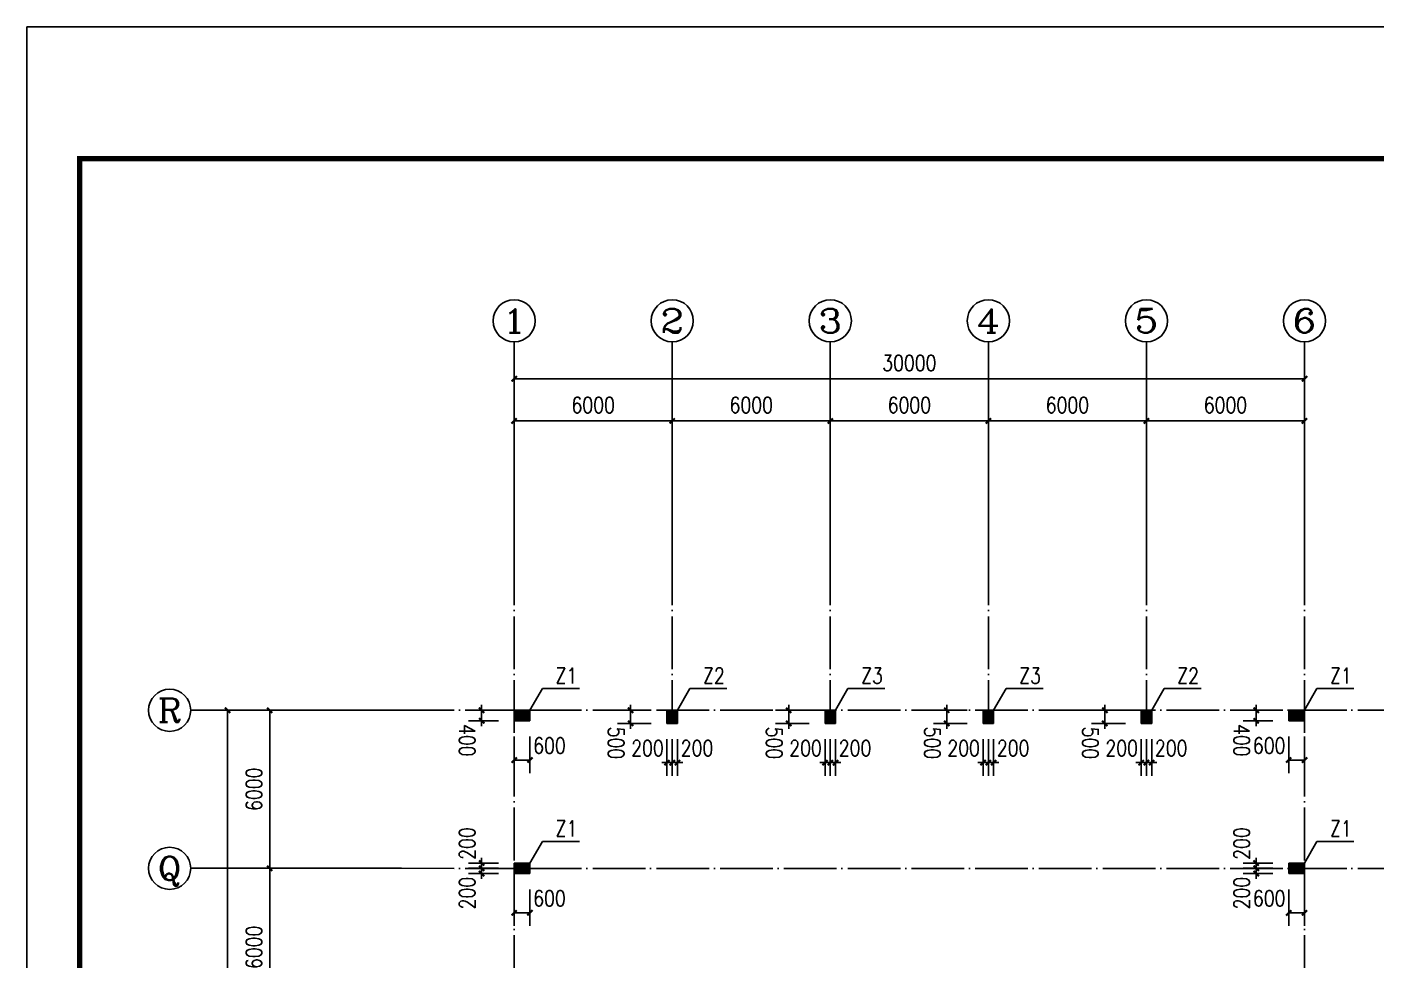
# Model space of a CAD drawing. Extents: x 31695611 to 39053694, y -59225 to 904195.
# Drawn here: x 38600416 to 38651623, y 868778 to 904195 of the extents above; entities that cross this region are included whole.
import ezdxf
from ezdxf.enums import TextEntityAlignment as Align

# ---------------------------------------------------------------- set-up
doc = ezdxf.new("R2010")
doc.units = 0
doc.header["$LTSCALE"] = 1000
doc.header["$MEASUREMENT"] = 0
doc.linetypes.add('ACAD_ISO04W100', pattern=[30.5, 24, -3, 0.5, -3])
doc.linetypes.add('DOTE', pattern=[2.42, 2, -0.2, 0.02, -0.2])
doc.layers.get('0').update_dxf_attribs({"linetype": 'CONTINUOUS'})
doc.layers.get('DEFPOINTS').update_dxf_attribs({"linetype": 'CONTINUOUS'})
for name, color, linetype in [('AXIS', 3, 'CONTINUOUS'), ('AXIS_TEXT', 7, 'CONTINUOUS'), ('COLUMN', 2, 'CONTINUOUS'), ('DOTE', 1, 'ACAD_ISO04W100'), ('PUB_DIM', 3, 'CONTINUOUS'), ('PUB_HATCH', 8, 'CONTINUOUS'), ('PUB_TITLE', 4, 'CONTINUOUS'), ('柱编号', 4, 'CONTINUOUS')]:
    doc.layers.add(name, color=color, linetype=linetype)
doc.styles.add('_TCH_AXIS', font='COMPLEX', dxfattribs={"bigfont": 'GBCBIG'})
doc.styles.add('COMPLEX', font='COMPLEX')
doc.styles.add('DIM_FONT', font='SIMPLEX.shx', dxfattribs={"width": 0.8})
doc.dimstyles.new('DIMN200', dxfattribs={"dimscale": 2, "dimtxt": 300, "dimasz": 100, "dimexe": 250, "dimexo": 300, "dimgap": 150, "dimtad": 1, "dimdec": 0, "dimzin": 0, "dimtxsty": 'DIM_FONT', "dimblk": 'ARCHTICK', "dimcen": 0.09, "dimclrt": 7, "dimazin": 3, "dimtfac": 1, "dimtdec": 0, "dimtix": 1, "dimtmove": 0, "dimatfit": 3, "dimtolj": 1, "dimtzin": 0})

# ---------------------------------------------------------------- blocks, each defined once
blk = doc.blocks.new('_ARCHTICK')
at = {"color": 0, "linetype": 'BYBLOCK', "const_width": 0.4}
blk.add_lwpolyline([(-0.5, -0.5), (0.5, 0.5)], dxfattribs=at)
blk = doc.blocks.new('*D673')
at = {"layer": 'DEFPOINTS', "color": 0}
for p in [(38617675, 872259), (38618909, 872259), (38618909, 872059)]:
    blk.add_point(p, dxfattribs=at)
at = {"layer": 'PUB_DIM', "color": 0}
for p, q in [((38618309, 872259), (38617175, 872259)), ((38618309, 872059), (38617175, 872059)), ((38617675, 872259), (38617675, 872459)), ((38617675, 872059), (38617675, 872259)), ((38617675, 872059), (38617675, 871859))]:
    blk.add_line(p, q, dxfattribs=at)
at = {"layer": 'PUB_DIM', "color": 0, "xscale": 200, "yscale": 200, "zscale": 200}
for p, rotation in [((38617675, 872259), 270), ((38617675, 872059), 90)]:
    blk.add_blockref('_ARCHTICK', p, dxfattribs=dict(at, rotation=rotation))
at = {"layer": 'PUB_DIM', "color": 7, "insert": (38617125, 871319), "char_height": 600, "attachment_point": 5, "rotation": 90, "style": 'DIM_FONT'}
blk.add_mtext('\\A1;200', dxfattribs=at)
blk = doc.blocks.new('*D674')
at = {"layer": 'DEFPOINTS', "color": 0}
for p in [(38617675, 872459), (38618909, 872459), (38618909, 872259)]:
    blk.add_point(p, dxfattribs=at)
at = {"layer": 'PUB_DIM', "color": 0}
for p, q in [((38617675, 872459), (38617675, 872659)), ((38618309, 872459), (38617175, 872459)), ((38618309, 872259), (38617175, 872259)), ((38617675, 872259), (38617675, 872459)), ((38617675, 872259), (38617675, 872059))]:
    blk.add_line(p, q, dxfattribs=at)
at = {"layer": 'PUB_DIM', "color": 0, "xscale": 200, "yscale": 200, "zscale": 200}
for p, rotation in [((38617675, 872459), 270), ((38617675, 872259), 90)]:
    blk.add_blockref('_ARCHTICK', p, dxfattribs=dict(at, rotation=rotation))
at = {"layer": 'PUB_DIM', "color": 7, "insert": (38617125, 873199), "char_height": 600, "attachment_point": 5, "rotation": 90, "style": 'DIM_FONT'}
blk.add_mtext('\\A1;200', dxfattribs=at)
blk = doc.blocks.new('*D675')
at = {"layer": 'DEFPOINTS', "color": 0}
for p in [(38618909, 872059), (38619509, 872059), (38619509, 870570)]:
    blk.add_point(p, dxfattribs=at)
at = {"layer": 'PUB_DIM', "color": 0}
for p, q in [((38618909, 871459), (38618909, 870070)), ((38619509, 871459), (38619509, 870070)), ((38618909, 870570), (38619509, 870570))]:
    blk.add_line(p, q, dxfattribs=at)
at = {"layer": 'PUB_DIM', "color": 0, "xscale": 200, "yscale": 200, "zscale": 200, "rotation": 180}
blk.add_blockref('_ARCHTICK', (38618909, 870570), dxfattribs=at)
at = {"layer": 'PUB_DIM', "color": 0, "xscale": 200, "yscale": 200, "zscale": 200}
blk.add_blockref('_ARCHTICK', (38619509, 870570), dxfattribs=at)
at = {"layer": 'PUB_DIM', "color": 7, "insert": (38620249, 871120), "char_height": 600, "attachment_point": 5, "style": 'DIM_FONT'}
blk.add_mtext('\\A1;600', dxfattribs=at)
blk = doc.blocks.new('*D676')
at = {"layer": 'DEFPOINTS', "color": 0}
for p in [(38648309, 872059), (38648909, 872059), (38648909, 870570)]:
    blk.add_point(p, dxfattribs=at)
at = {"layer": 'PUB_DIM', "color": 0}
for p, q in [((38648309, 871459), (38648309, 870070)), ((38648909, 871459), (38648909, 870070)), ((38648309, 870570), (38648909, 870570))]:
    blk.add_line(p, q, dxfattribs=at)
at = {"layer": 'PUB_DIM', "color": 0, "xscale": 200, "yscale": 200, "zscale": 200, "rotation": 180}
blk.add_blockref('_ARCHTICK', (38648309, 870570), dxfattribs=at)
at = {"layer": 'PUB_DIM', "color": 0, "xscale": 200, "yscale": 200, "zscale": 200}
blk.add_blockref('_ARCHTICK', (38648909, 870570), dxfattribs=at)
at = {"layer": 'PUB_DIM', "color": 7, "insert": (38647569, 871120), "char_height": 600, "attachment_point": 5, "style": 'DIM_FONT'}
blk.add_mtext('\\A1;600', dxfattribs=at)
blk = doc.blocks.new('*D677')
at = {"layer": 'DEFPOINTS', "color": 0}
for p in [(38647075, 872259), (38648309, 872259), (38648309, 872059)]:
    blk.add_point(p, dxfattribs=at)
at = {"layer": 'PUB_DIM', "color": 0}
for p, q in [((38647709, 872259), (38646575, 872259)), ((38647709, 872059), (38646575, 872059)), ((38647075, 872259), (38647075, 872459)), ((38647075, 872059), (38647075, 872259)), ((38647075, 872059), (38647075, 871859))]:
    blk.add_line(p, q, dxfattribs=at)
at = {"layer": 'PUB_DIM', "color": 0, "xscale": 200, "yscale": 200, "zscale": 200}
for p, rotation in [((38647075, 872259), 270), ((38647075, 872059), 90)]:
    blk.add_blockref('_ARCHTICK', p, dxfattribs=dict(at, rotation=rotation))
at = {"layer": 'PUB_DIM', "color": 7, "insert": (38646525, 871319), "char_height": 600, "attachment_point": 5, "rotation": 90, "style": 'DIM_FONT'}
blk.add_mtext('\\A1;200', dxfattribs=at)
blk = doc.blocks.new('*D678')
at = {"layer": 'DEFPOINTS', "color": 0}
for p in [(38647075, 872459), (38648309, 872459), (38648309, 872259)]:
    blk.add_point(p, dxfattribs=at)
at = {"layer": 'PUB_DIM', "color": 0}
for p, q in [((38647075, 872459), (38647075, 872659)), ((38647709, 872459), (38646575, 872459)), ((38647709, 872259), (38646575, 872259)), ((38647075, 872259), (38647075, 872459)), ((38647075, 872259), (38647075, 872059))]:
    blk.add_line(p, q, dxfattribs=at)
at = {"layer": 'PUB_DIM', "color": 0, "xscale": 200, "yscale": 200, "zscale": 200}
for p, rotation in [((38647075, 872459), 270), ((38647075, 872259), 90)]:
    blk.add_blockref('_ARCHTICK', p, dxfattribs=dict(at, rotation=rotation))
at = {"layer": 'PUB_DIM', "color": 7, "insert": (38646525, 873199), "char_height": 600, "attachment_point": 5, "rotation": 90, "style": 'DIM_FONT'}
blk.add_mtext('\\A1;200', dxfattribs=at)
blk = doc.blocks.new('*D757')
at = {"layer": 'DEFPOINTS', "color": 0}
for p in [(38624709, 877759), (38624909, 877759), (38624909, 876270)]:
    blk.add_point(p, dxfattribs=at)
at = {"layer": 'PUB_DIM', "color": 0}
for p, q in [((38624709, 877159), (38624709, 875770)), ((38624909, 877159), (38624909, 875770)), ((38624709, 876270), (38624509, 876270)), ((38624709, 876270), (38624909, 876270)), ((38624909, 876270), (38625109, 876270))]:
    blk.add_line(p, q, dxfattribs=at)
at = {"layer": 'PUB_DIM', "color": 0, "xscale": 200, "yscale": 200, "zscale": 200}
blk.add_blockref('_ARCHTICK', (38624709, 876270), dxfattribs=at)
at = {"layer": 'PUB_DIM', "color": 0, "xscale": 200, "yscale": 200, "zscale": 200, "rotation": 180}
blk.add_blockref('_ARCHTICK', (38624909, 876270), dxfattribs=at)
at = {"layer": 'PUB_DIM', "color": 7, "insert": (38623969, 876820), "char_height": 600, "attachment_point": 5, "style": 'DIM_FONT'}
blk.add_mtext('\\A1;200', dxfattribs=at)
blk = doc.blocks.new('*D758')
at = {"layer": 'DEFPOINTS', "color": 0}
for p in [(38624909, 877759), (38625109, 877759), (38625109, 876270)]:
    blk.add_point(p, dxfattribs=at)
at = {"layer": 'PUB_DIM', "color": 0}
for p, q in [((38624909, 877159), (38624909, 875770)), ((38625109, 877159), (38625109, 875770)), ((38624909, 876270), (38624709, 876270)), ((38624909, 876270), (38625109, 876270)), ((38625109, 876270), (38625309, 876270))]:
    blk.add_line(p, q, dxfattribs=at)
at = {"layer": 'PUB_DIM', "color": 0, "xscale": 200, "yscale": 200, "zscale": 200}
blk.add_blockref('_ARCHTICK', (38624909, 876270), dxfattribs=at)
at = {"layer": 'PUB_DIM', "color": 0, "xscale": 200, "yscale": 200, "zscale": 200, "rotation": 180}
blk.add_blockref('_ARCHTICK', (38625109, 876270), dxfattribs=at)
at = {"layer": 'PUB_DIM', "color": 7, "insert": (38625849, 876820), "char_height": 600, "attachment_point": 5, "style": 'DIM_FONT'}
blk.add_mtext('\\A1;200', dxfattribs=at)
blk = doc.blocks.new('*D759')
at = {"layer": 'DEFPOINTS', "color": 0}
for p in [(38630709, 877759), (38630909, 877759), (38630909, 876270)]:
    blk.add_point(p, dxfattribs=at)
at = {"layer": 'PUB_DIM', "color": 0}
for p, q in [((38630709, 877159), (38630709, 875770)), ((38630909, 877159), (38630909, 875770)), ((38630709, 876270), (38630509, 876270)), ((38630709, 876270), (38630909, 876270)), ((38630909, 876270), (38631109, 876270))]:
    blk.add_line(p, q, dxfattribs=at)
at = {"layer": 'PUB_DIM', "color": 0, "xscale": 200, "yscale": 200, "zscale": 200}
blk.add_blockref('_ARCHTICK', (38630709, 876270), dxfattribs=at)
at = {"layer": 'PUB_DIM', "color": 0, "xscale": 200, "yscale": 200, "zscale": 200, "rotation": 180}
blk.add_blockref('_ARCHTICK', (38630909, 876270), dxfattribs=at)
at = {"layer": 'PUB_DIM', "color": 7, "insert": (38629969, 876820), "char_height": 600, "attachment_point": 5, "style": 'DIM_FONT'}
blk.add_mtext('\\A1;200', dxfattribs=at)
blk = doc.blocks.new('*D760')
at = {"layer": 'DEFPOINTS', "color": 0}
for p in [(38630909, 877759), (38631109, 877759), (38631109, 876270)]:
    blk.add_point(p, dxfattribs=at)
at = {"layer": 'PUB_DIM', "color": 0}
for p, q in [((38630909, 877159), (38630909, 875770)), ((38631109, 877159), (38631109, 875770)), ((38630909, 876270), (38630709, 876270)), ((38630909, 876270), (38631109, 876270)), ((38631109, 876270), (38631309, 876270))]:
    blk.add_line(p, q, dxfattribs=at)
at = {"layer": 'PUB_DIM', "color": 0, "xscale": 200, "yscale": 200, "zscale": 200}
blk.add_blockref('_ARCHTICK', (38630909, 876270), dxfattribs=at)
at = {"layer": 'PUB_DIM', "color": 0, "xscale": 200, "yscale": 200, "zscale": 200, "rotation": 180}
blk.add_blockref('_ARCHTICK', (38631109, 876270), dxfattribs=at)
at = {"layer": 'PUB_DIM', "color": 7, "insert": (38631849, 876820), "char_height": 600, "attachment_point": 5, "style": 'DIM_FONT'}
blk.add_mtext('\\A1;200', dxfattribs=at)
blk = doc.blocks.new('*D761')
at = {"layer": 'DEFPOINTS', "color": 0}
for p in [(38636709, 877759), (38636909, 877759), (38636909, 876270)]:
    blk.add_point(p, dxfattribs=at)
at = {"layer": 'PUB_DIM', "color": 0}
for p, q in [((38636709, 877159), (38636709, 875770)), ((38636909, 877159), (38636909, 875770)), ((38636709, 876270), (38636509, 876270)), ((38636709, 876270), (38636909, 876270)), ((38636909, 876270), (38637109, 876270))]:
    blk.add_line(p, q, dxfattribs=at)
at = {"layer": 'PUB_DIM', "color": 0, "xscale": 200, "yscale": 200, "zscale": 200}
blk.add_blockref('_ARCHTICK', (38636709, 876270), dxfattribs=at)
at = {"layer": 'PUB_DIM', "color": 0, "xscale": 200, "yscale": 200, "zscale": 200, "rotation": 180}
blk.add_blockref('_ARCHTICK', (38636909, 876270), dxfattribs=at)
at = {"layer": 'PUB_DIM', "color": 7, "insert": (38635969, 876820), "char_height": 600, "attachment_point": 5, "style": 'DIM_FONT'}
blk.add_mtext('\\A1;200', dxfattribs=at)
blk = doc.blocks.new('*D762')
at = {"layer": 'DEFPOINTS', "color": 0}
for p in [(38636909, 877759), (38637109, 877759), (38637109, 876270)]:
    blk.add_point(p, dxfattribs=at)
at = {"layer": 'PUB_DIM', "color": 0}
for p, q in [((38636909, 877159), (38636909, 875770)), ((38637109, 877159), (38637109, 875770)), ((38636909, 876270), (38636709, 876270)), ((38636909, 876270), (38637109, 876270)), ((38637109, 876270), (38637309, 876270))]:
    blk.add_line(p, q, dxfattribs=at)
at = {"layer": 'PUB_DIM', "color": 0, "xscale": 200, "yscale": 200, "zscale": 200}
blk.add_blockref('_ARCHTICK', (38636909, 876270), dxfattribs=at)
at = {"layer": 'PUB_DIM', "color": 0, "xscale": 200, "yscale": 200, "zscale": 200, "rotation": 180}
blk.add_blockref('_ARCHTICK', (38637109, 876270), dxfattribs=at)
at = {"layer": 'PUB_DIM', "color": 7, "insert": (38637849, 876820), "char_height": 600, "attachment_point": 5, "style": 'DIM_FONT'}
blk.add_mtext('\\A1;200', dxfattribs=at)
blk = doc.blocks.new('*D763')
at = {"layer": 'DEFPOINTS', "color": 0}
for p in [(38642709, 877759), (38642909, 877759), (38642909, 876270)]:
    blk.add_point(p, dxfattribs=at)
at = {"layer": 'PUB_DIM', "color": 0}
for p, q in [((38642709, 877159), (38642709, 875770)), ((38642909, 877159), (38642909, 875770)), ((38642709, 876270), (38642509, 876270)), ((38642709, 876270), (38642909, 876270)), ((38642909, 876270), (38643109, 876270))]:
    blk.add_line(p, q, dxfattribs=at)
at = {"layer": 'PUB_DIM', "color": 0, "xscale": 200, "yscale": 200, "zscale": 200}
blk.add_blockref('_ARCHTICK', (38642709, 876270), dxfattribs=at)
at = {"layer": 'PUB_DIM', "color": 0, "xscale": 200, "yscale": 200, "zscale": 200, "rotation": 180}
blk.add_blockref('_ARCHTICK', (38642909, 876270), dxfattribs=at)
at = {"layer": 'PUB_DIM', "color": 7, "insert": (38641969, 876820), "char_height": 600, "attachment_point": 5, "style": 'DIM_FONT'}
blk.add_mtext('\\A1;200', dxfattribs=at)
blk = doc.blocks.new('*D764')
at = {"layer": 'DEFPOINTS', "color": 0}
for p in [(38642909, 877759), (38643109, 877759), (38643109, 876270)]:
    blk.add_point(p, dxfattribs=at)
at = {"layer": 'PUB_DIM', "color": 0}
for p, q in [((38642909, 877159), (38642909, 875770)), ((38643109, 877159), (38643109, 875770)), ((38642909, 876270), (38642709, 876270)), ((38642909, 876270), (38643109, 876270)), ((38643109, 876270), (38643309, 876270))]:
    blk.add_line(p, q, dxfattribs=at)
at = {"layer": 'PUB_DIM', "color": 0, "xscale": 200, "yscale": 200, "zscale": 200}
blk.add_blockref('_ARCHTICK', (38642909, 876270), dxfattribs=at)
at = {"layer": 'PUB_DIM', "color": 0, "xscale": 200, "yscale": 200, "zscale": 200, "rotation": 180}
blk.add_blockref('_ARCHTICK', (38643109, 876270), dxfattribs=at)
at = {"layer": 'PUB_DIM', "color": 7, "insert": (38643849, 876820), "char_height": 600, "attachment_point": 5, "style": 'DIM_FONT'}
blk.add_mtext('\\A1;200', dxfattribs=at)
blk = doc.blocks.new('*D765')
at = {"layer": 'DEFPOINTS', "color": 0}
for p in [(38618909, 877859), (38619509, 877859), (38619509, 876370)]:
    blk.add_point(p, dxfattribs=at)
at = {"layer": 'PUB_DIM', "color": 0}
for p, q in [((38618909, 877259), (38618909, 875870)), ((38619509, 877259), (38619509, 875870)), ((38618909, 876370), (38619509, 876370))]:
    blk.add_line(p, q, dxfattribs=at)
at = {"layer": 'PUB_DIM', "color": 0, "xscale": 200, "yscale": 200, "zscale": 200, "rotation": 180}
blk.add_blockref('_ARCHTICK', (38618909, 876370), dxfattribs=at)
at = {"layer": 'PUB_DIM', "color": 0, "xscale": 200, "yscale": 200, "zscale": 200}
blk.add_blockref('_ARCHTICK', (38619509, 876370), dxfattribs=at)
at = {"layer": 'PUB_DIM', "color": 7, "insert": (38620249, 876920), "char_height": 600, "attachment_point": 5, "style": 'DIM_FONT'}
blk.add_mtext('\\A1;600', dxfattribs=at)
blk = doc.blocks.new('*D766')
at = {"layer": 'DEFPOINTS', "color": 0}
for p in [(38648309, 877859), (38648909, 877859), (38648909, 876370)]:
    blk.add_point(p, dxfattribs=at)
at = {"layer": 'PUB_DIM', "color": 0}
for p, q in [((38648309, 877259), (38648309, 875870)), ((38648909, 877259), (38648909, 875870)), ((38648309, 876370), (38648909, 876370))]:
    blk.add_line(p, q, dxfattribs=at)
at = {"layer": 'PUB_DIM', "color": 0, "xscale": 200, "yscale": 200, "zscale": 200, "rotation": 180}
blk.add_blockref('_ARCHTICK', (38648309, 876370), dxfattribs=at)
at = {"layer": 'PUB_DIM', "color": 0, "xscale": 200, "yscale": 200, "zscale": 200}
blk.add_blockref('_ARCHTICK', (38648909, 876370), dxfattribs=at)
at = {"layer": 'PUB_DIM', "color": 7, "insert": (38647569, 876920), "char_height": 600, "attachment_point": 5, "style": 'DIM_FONT'}
blk.add_mtext('\\A1;600', dxfattribs=at)
blk = doc.blocks.new('*D767')
at = {"layer": 'DEFPOINTS', "color": 0}
for p in [(38617675, 878259), (38618909, 878259), (38618909, 877859)]:
    blk.add_point(p, dxfattribs=at)
at = {"layer": 'PUB_DIM', "color": 0}
for p, q in [((38618309, 878259), (38617175, 878259)), ((38617675, 878259), (38617675, 878459)), ((38617675, 877859), (38617675, 878259)), ((38618309, 877859), (38617175, 877859)), ((38617675, 877859), (38617675, 877659))]:
    blk.add_line(p, q, dxfattribs=at)
at = {"layer": 'PUB_DIM', "color": 0, "xscale": 200, "yscale": 200, "zscale": 200}
for p, rotation in [((38617675, 878259), 270.0001095394729), ((38617675, 877859), 90.00010953947294)]:
    blk.add_blockref('_ARCHTICK', p, dxfattribs=dict(at, rotation=rotation))
at = {"layer": 'PUB_DIM', "color": 7, "insert": (38617125, 877119), "char_height": 600, "attachment_point": 5, "rotation": 270.0001, "style": 'DIM_FONT'}
blk.add_mtext('\\A1;400', dxfattribs=at)
blk = doc.blocks.new('*D768')
at = {"layer": 'DEFPOINTS', "color": 0}
for p in [(38623329, 878259), (38624709, 878259), (38624709, 877759)]:
    blk.add_point(p, dxfattribs=at)
at = {"layer": 'PUB_DIM', "color": 0}
for p, q in [((38624109, 878259), (38622829, 878259)), ((38623329, 878259), (38623329, 878459)), ((38623329, 877759), (38623329, 878259)), ((38624109, 877759), (38622829, 877759)), ((38623329, 877759), (38623329, 877559))]:
    blk.add_line(p, q, dxfattribs=at)
at = {"layer": 'PUB_DIM', "color": 0, "xscale": 200, "yscale": 200, "zscale": 200}
for p, rotation in [((38623329, 878259), 270.0001095400963), ((38623329, 877759), 90.00010954009635)]:
    blk.add_blockref('_ARCHTICK', p, dxfattribs=dict(at, rotation=rotation))
at = {"layer": 'PUB_DIM', "color": 7, "insert": (38622779, 877019), "char_height": 600, "attachment_point": 5, "rotation": 270.0001, "style": 'DIM_FONT'}
blk.add_mtext('\\A1;500', dxfattribs=at)
blk = doc.blocks.new('*D769')
at = {"layer": 'DEFPOINTS', "color": 0}
for p in [(38629329, 878259), (38630709, 878259), (38630709, 877759)]:
    blk.add_point(p, dxfattribs=at)
at = {"layer": 'PUB_DIM', "color": 0}
for p, q in [((38630109, 878259), (38628829, 878259)), ((38629329, 878259), (38629329, 878459)), ((38629329, 877759), (38629329, 878259)), ((38630109, 877759), (38628829, 877759)), ((38629329, 877759), (38629329, 877559))]:
    blk.add_line(p, q, dxfattribs=at)
at = {"layer": 'PUB_DIM', "color": 0, "xscale": 200, "yscale": 200, "zscale": 200}
for p, rotation in [((38629329, 878259), 270.0001095400963), ((38629329, 877759), 90.00010954009635)]:
    blk.add_blockref('_ARCHTICK', p, dxfattribs=dict(at, rotation=rotation))
at = {"layer": 'PUB_DIM', "color": 7, "insert": (38628779, 877019), "char_height": 600, "attachment_point": 5, "rotation": 270.0001, "style": 'DIM_FONT'}
blk.add_mtext('\\A1;500', dxfattribs=at)
blk = doc.blocks.new('*D770')
at = {"layer": 'DEFPOINTS', "color": 0}
for p in [(38635329, 878259), (38636709, 878259), (38636709, 877759)]:
    blk.add_point(p, dxfattribs=at)
at = {"layer": 'PUB_DIM', "color": 0}
for p, q in [((38636109, 878259), (38634829, 878259)), ((38635329, 878259), (38635329, 878459)), ((38635329, 877759), (38635329, 878259)), ((38636109, 877759), (38634829, 877759)), ((38635329, 877759), (38635329, 877559))]:
    blk.add_line(p, q, dxfattribs=at)
at = {"layer": 'PUB_DIM', "color": 0, "xscale": 200, "yscale": 200, "zscale": 200}
for p, rotation in [((38635329, 878259), 270.0001095400963), ((38635329, 877759), 90.00010954009635)]:
    blk.add_blockref('_ARCHTICK', p, dxfattribs=dict(at, rotation=rotation))
at = {"layer": 'PUB_DIM', "color": 7, "insert": (38634779, 877019), "char_height": 600, "attachment_point": 5, "rotation": 270.0001, "style": 'DIM_FONT'}
blk.add_mtext('\\A1;500', dxfattribs=at)
blk = doc.blocks.new('*D771')
at = {"layer": 'DEFPOINTS', "color": 0}
for p in [(38647075, 878259), (38648309, 878259), (38648309, 877859)]:
    blk.add_point(p, dxfattribs=at)
at = {"layer": 'PUB_DIM', "color": 0}
for p, q in [((38647709, 878259), (38646575, 878259)), ((38647075, 878259), (38647075, 878459)), ((38647075, 877859), (38647075, 878259)), ((38647709, 877859), (38646575, 877859)), ((38647075, 877859), (38647075, 877659))]:
    blk.add_line(p, q, dxfattribs=at)
at = {"layer": 'PUB_DIM', "color": 0, "xscale": 200, "yscale": 200, "zscale": 200}
for p, rotation in [((38647075, 878259), 270.0001095394729), ((38647075, 877859), 90.00010953947294)]:
    blk.add_blockref('_ARCHTICK', p, dxfattribs=dict(at, rotation=rotation))
at = {"layer": 'PUB_DIM', "color": 7, "insert": (38646525, 877119), "char_height": 600, "attachment_point": 5, "rotation": 270.0001, "style": 'DIM_FONT'}
blk.add_mtext('\\A1;400', dxfattribs=at)
blk = doc.blocks.new('*D772')
at = {"layer": 'DEFPOINTS', "color": 0}
for p in [(38641329, 878259), (38642709, 878259), (38642709, 877759)]:
    blk.add_point(p, dxfattribs=at)
at = {"layer": 'PUB_DIM', "color": 0}
for p, q in [((38642109, 878259), (38640829, 878259)), ((38641329, 878259), (38641329, 878459)), ((38641329, 877759), (38641329, 878259)), ((38642109, 877759), (38640829, 877759)), ((38641329, 877759), (38641329, 877559))]:
    blk.add_line(p, q, dxfattribs=at)
at = {"layer": 'PUB_DIM', "color": 0, "xscale": 200, "yscale": 200, "zscale": 200}
for p, rotation in [((38641329, 878259), 270.0001095400963), ((38641329, 877759), 90.00010954009635)]:
    blk.add_blockref('_ARCHTICK', p, dxfattribs=dict(at, rotation=rotation))
at = {"layer": 'PUB_DIM', "color": 7, "insert": (38640779, 877019), "char_height": 600, "attachment_point": 5, "rotation": 270.0001, "style": 'DIM_FONT'}
blk.add_mtext('\\A1;500', dxfattribs=at)
blk = doc.blocks.new('*D818')
at = {"layer": 'AXIS', "color": 0}
for p, q in [((38614030, 872259), (38609130, 872259)), ((38609630, 866259), (38609630, 872259)), ((38614030, 866259), (38609130, 866259))]:
    blk.add_line(p, q, dxfattribs=at)
at = {"layer": 'DEFPOINTS', "color": 0}
for p in [(38609630, 872259), (38614630, 872259), (38614630, 866259)]:
    blk.add_point(p, dxfattribs=at)
at = {"layer": 'AXIS', "color": 0, "xscale": 200, "yscale": 200, "zscale": 200}
for p, rotation in [((38609630, 872259), 89.9998904604143), ((38609630, 866259), 269.9998904604143)]:
    blk.add_blockref('_ARCHTICK', p, dxfattribs=dict(at, rotation=rotation))
at = {"layer": 'AXIS', "color": 7, "insert": (38609030, 869259), "char_height": 600, "attachment_point": 5, "rotation": 89.9999, "style": 'DIM_FONT'}
blk.add_mtext('\\A1;6000', dxfattribs=at)
blk = doc.blocks.new('*D819')
at = {"layer": 'AXIS', "color": 0}
for p, q in [((38614030, 878259), (38609130, 878259)), ((38609630, 872259), (38609630, 878259)), ((38614030, 872259), (38609130, 872259))]:
    blk.add_line(p, q, dxfattribs=at)
at = {"layer": 'DEFPOINTS', "color": 0}
for p in [(38609630, 878259), (38614630, 878259), (38614630, 872259)]:
    blk.add_point(p, dxfattribs=at)
at = {"layer": 'AXIS', "color": 0, "xscale": 200, "yscale": 200, "zscale": 200}
for p, rotation in [((38609630, 878259), 89.99989046034315), ((38609630, 872259), 269.9998904603431)]:
    blk.add_blockref('_ARCHTICK', p, dxfattribs=dict(at, rotation=rotation))
at = {"layer": 'AXIS', "color": 7, "insert": (38609030, 875259), "char_height": 600, "attachment_point": 5, "rotation": 89.9999, "style": 'DIM_FONT'}
blk.add_mtext('\\A1;6000', dxfattribs=at)
blk = doc.blocks.new('*D820')
at = {"layer": 'AXIS', "color": 0}
for p, q in [((38614030, 878259), (38607530, 878259)), ((38608029, 788259), (38608030, 878259)), ((38614029, 788259), (38607529, 788259))]:
    blk.add_line(p, q, dxfattribs=at)
at = {"layer": 'DEFPOINTS', "color": 0}
for p in [(38608030, 878259), (38614630, 878259), (38614629, 788259)]:
    blk.add_point(p, dxfattribs=at)
at = {"layer": 'AXIS', "color": 0, "xscale": 200, "yscale": 200, "zscale": 200}
for p, rotation in [((38608030, 878259), 89.99989046036686), ((38608029, 788259), 269.9998904603668)]:
    blk.add_blockref('_ARCHTICK', p, dxfattribs=dict(at, rotation=rotation))
at = {"layer": 'AXIS', "color": 7, "insert": (38607430, 833259), "char_height": 600, "attachment_point": 5, "rotation": 89.9999, "style": 'DIM_FONT'}
blk.add_mtext('\\A1;90000', dxfattribs=at)
blk = doc.blocks.new('*D827')
at = {"layer": 'AXIS', "color": 0}
for p, q in [((38618909, 884842), (38618909, 889742)), ((38624909, 884842), (38624909, 889742)), ((38618909, 889242), (38624909, 889242))]:
    blk.add_line(p, q, dxfattribs=at)
at = {"layer": 'DEFPOINTS', "color": 0}
for p in [(38624909, 889242), (38618909, 884242), (38624909, 884242)]:
    blk.add_point(p, dxfattribs=at)
at = {"layer": 'AXIS', "color": 0, "xscale": 200, "yscale": 200, "zscale": 200, "rotation": 180}
blk.add_blockref('_ARCHTICK', (38618909, 889242), dxfattribs=at)
at = {"layer": 'AXIS', "color": 0, "xscale": 200, "yscale": 200, "zscale": 200}
blk.add_blockref('_ARCHTICK', (38624909, 889242), dxfattribs=at)
at = {"layer": 'AXIS', "color": 7, "insert": (38621909, 889842), "char_height": 600, "attachment_point": 5, "style": 'DIM_FONT'}
blk.add_mtext('\\A1;6000', dxfattribs=at)
blk = doc.blocks.new('*D828')
at = {"layer": 'AXIS', "color": 0}
for p, q in [((38624909, 884842), (38624909, 889742)), ((38630909, 884842), (38630909, 889742)), ((38624909, 889242), (38630909, 889242))]:
    blk.add_line(p, q, dxfattribs=at)
at = {"layer": 'DEFPOINTS', "color": 0}
for p in [(38630909, 889242), (38624909, 884242), (38630909, 884242)]:
    blk.add_point(p, dxfattribs=at)
at = {"layer": 'AXIS', "color": 0, "xscale": 200, "yscale": 200, "zscale": 200, "rotation": 180}
blk.add_blockref('_ARCHTICK', (38624909, 889242), dxfattribs=at)
at = {"layer": 'AXIS', "color": 0, "xscale": 200, "yscale": 200, "zscale": 200}
blk.add_blockref('_ARCHTICK', (38630909, 889242), dxfattribs=at)
at = {"layer": 'AXIS', "color": 7, "insert": (38627909, 889842), "char_height": 600, "attachment_point": 5, "style": 'DIM_FONT'}
blk.add_mtext('\\A1;6000', dxfattribs=at)
blk = doc.blocks.new('*D829')
at = {"layer": 'AXIS', "color": 0}
for p, q in [((38630909, 884842), (38630909, 889742)), ((38636909, 884842), (38636909, 889742)), ((38630909, 889242), (38636909, 889242))]:
    blk.add_line(p, q, dxfattribs=at)
at = {"layer": 'DEFPOINTS', "color": 0}
for p in [(38636909, 889242), (38630909, 884242), (38636909, 884242)]:
    blk.add_point(p, dxfattribs=at)
at = {"layer": 'AXIS', "color": 0, "xscale": 200, "yscale": 200, "zscale": 200, "rotation": 180}
blk.add_blockref('_ARCHTICK', (38630909, 889242), dxfattribs=at)
at = {"layer": 'AXIS', "color": 0, "xscale": 200, "yscale": 200, "zscale": 200}
blk.add_blockref('_ARCHTICK', (38636909, 889242), dxfattribs=at)
at = {"layer": 'AXIS', "color": 7, "insert": (38633909, 889842), "char_height": 600, "attachment_point": 5, "style": 'DIM_FONT'}
blk.add_mtext('\\A1;6000', dxfattribs=at)
blk = doc.blocks.new('*D830')
at = {"layer": 'AXIS', "color": 0}
for p, q in [((38636909, 884842), (38636909, 889742)), ((38642909, 884842), (38642909, 889742)), ((38636909, 889242), (38642909, 889242))]:
    blk.add_line(p, q, dxfattribs=at)
at = {"layer": 'DEFPOINTS', "color": 0}
for p in [(38642909, 889242), (38636909, 884242), (38642909, 884242)]:
    blk.add_point(p, dxfattribs=at)
at = {"layer": 'AXIS', "color": 0, "xscale": 200, "yscale": 200, "zscale": 200, "rotation": 180}
blk.add_blockref('_ARCHTICK', (38636909, 889242), dxfattribs=at)
at = {"layer": 'AXIS', "color": 0, "xscale": 200, "yscale": 200, "zscale": 200}
blk.add_blockref('_ARCHTICK', (38642909, 889242), dxfattribs=at)
at = {"layer": 'AXIS', "color": 7, "insert": (38639909, 889842), "char_height": 600, "attachment_point": 5, "style": 'DIM_FONT'}
blk.add_mtext('\\A1;6000', dxfattribs=at)
blk = doc.blocks.new('*D831')
at = {"layer": 'AXIS', "color": 0}
for p, q in [((38642909, 884842), (38642909, 889742)), ((38648909, 884842), (38648909, 889742)), ((38642909, 889242), (38648909, 889242))]:
    blk.add_line(p, q, dxfattribs=at)
at = {"layer": 'DEFPOINTS', "color": 0}
for p in [(38648909, 889242), (38642909, 884242), (38648909, 884242)]:
    blk.add_point(p, dxfattribs=at)
at = {"layer": 'AXIS', "color": 0, "xscale": 200, "yscale": 200, "zscale": 200, "rotation": 180}
blk.add_blockref('_ARCHTICK', (38642909, 889242), dxfattribs=at)
at = {"layer": 'AXIS', "color": 0, "xscale": 200, "yscale": 200, "zscale": 200}
blk.add_blockref('_ARCHTICK', (38648909, 889242), dxfattribs=at)
at = {"layer": 'AXIS', "color": 7, "insert": (38645909, 889842), "char_height": 600, "attachment_point": 5, "style": 'DIM_FONT'}
blk.add_mtext('\\A1;6000', dxfattribs=at)
blk = doc.blocks.new('*D832')
at = {"layer": 'AXIS', "color": 0}
for p, q in [((38618909, 884842), (38618909, 891342)), ((38648909, 884842), (38648909, 891342)), ((38618909, 890842), (38648909, 890842))]:
    blk.add_line(p, q, dxfattribs=at)
at = {"layer": 'DEFPOINTS', "color": 0}
for p in [(38648909, 890842), (38618909, 884242), (38648909, 884242)]:
    blk.add_point(p, dxfattribs=at)
at = {"layer": 'AXIS', "color": 0, "xscale": 200, "yscale": 200, "zscale": 200, "rotation": 180}
blk.add_blockref('_ARCHTICK', (38618909, 890842), dxfattribs=at)
at = {"layer": 'AXIS', "color": 0, "xscale": 200, "yscale": 200, "zscale": 200}
blk.add_blockref('_ARCHTICK', (38648909, 890842), dxfattribs=at)
at = {"layer": 'AXIS', "color": 7, "insert": (38633909, 891442), "char_height": 600, "attachment_point": 5, "style": 'DIM_FONT'}
blk.add_mtext('\\A1;30000', dxfattribs=at)
blk = doc.blocks.new('_AXISO')
blk.add_circle((0, 0), 0.5)
at = {"layer": 'AXIS_TEXT', "style": 'COMPLEX', "width": 1.041667}
blk.add_attdef('A', text='', height=0.56, dxfattribs=at).set_placement((-0.25, -0.28), (0.25, -0.28), align=Align.FIT)

msp = doc.modelspace()

# ---------------------------------------------------------------- hatches: boundary and pattern name
at = {"layer": 'PUB_HATCH'}
for points in [[(38618909, 878258.7), (38618909, 877858.7), (38619509, 877858.7), (38619509, 878258.7)], [(38624709, 877758.7), (38625109, 877758.7), (38625109, 878258.7), (38624709, 878258.7)], [(38630709, 877758.7), (38631109, 877758.7), (38631109, 878258.7), (38630709, 878258.7)], [(38636709, 877758.7), (38637109, 877758.7), (38637109, 878258.7), (38636709, 878258.7)], [(38642709, 877758.7), (38643109, 877758.7), (38643109, 878258.7), (38642709, 878258.7)], [(38648909, 878258.7), (38648309, 878258.7), (38648309, 877858.7), (38648909, 877858.7)], [(38618909, 872058.5), (38619509, 872058.5), (38619509, 872458.5), (38618909, 872458.5)], [(38648909.1, 872058.5), (38648909.1, 872458.5), (38648309.1, 872458.5), (38648309.1, 872058.5)]]:
    msp.add_hatch(color=256, dxfattribs=at).paths.add_polyline_path(points)

# ---------------------------------------------------------------- linework, layer by layer
at = {"layer": 'AXIS'}
for p, q in [((38618909, 884242.1), (38618909, 892242.1)), ((38624909, 884242.1), (38624909, 892242.1)), ((38630909, 884242.1), (38630909, 892242.1)), ((38636909, 884242.1), (38636909, 892242.1)), ((38642909, 884242.1), (38642909, 892242.1)), ((38648909, 884242.1), (38648909, 892242.1)), ((38614629.6, 878258.6), (38606629.6, 878258.6)), ((38614629.6, 872258.6), (38606629.6, 872258.6))]:
    msp.add_line(p, q, dxfattribs=at)
at = {"layer": 'COLUMN'}
for p, q in [((38618909, 878258.7), (38618909, 877858.7)), ((38619509, 878258.7), (38618909, 878258.7)), ((38619509, 877858.7), (38619509, 878258.7)), ((38625109, 878258.7), (38624709, 878258.7)), ((38624709, 878258.7), (38624709, 877758.7)), ((38625109, 877758.7), (38625109, 878258.7)), ((38631109, 878258.7), (38630709, 878258.7)), ((38630709, 878258.7), (38630709, 877758.7)), ((38631109, 877758.7), (38631109, 878258.7)), ((38637109, 878258.7), (38636709, 878258.7)), ((38636709, 878258.7), (38636709, 877758.7)), ((38637109, 877758.7), (38637109, 878258.7)), ((38643109, 878258.7), (38642709, 878258.7)), ((38642709, 878258.7), (38642709, 877758.7)), ((38643109, 877758.7), (38643109, 878258.7)), ((38648909, 878258.7), (38648309, 878258.7)), ((38648309, 878258.7), (38648309, 877858.7)), ((38648909, 877858.7), (38648909, 878258.7)), ((38618909, 877858.7), (38619509, 877858.7)), ((38624709, 877758.7), (38625109, 877758.7)), ((38630709, 877758.7), (38631109, 877758.7)), ((38636709, 877758.7), (38637109, 877758.7)), ((38642709, 877758.7), (38643109, 877758.7)), ((38648309, 877858.7), (38648909, 877858.7)), ((38619509, 872458.5), (38618909, 872458.5)), ((38618909, 872458.5), (38618909, 872058.5)), ((38618909, 872058.5), (38619509, 872058.5)), ((38619509, 872058.5), (38619509, 872458.5)), ((38648909.1, 872458.5), (38648309.1, 872458.5)), ((38648309.1, 872458.5), (38648309.1, 872058.5)), ((38648309.1, 872058.5), (38648909.1, 872058.5)), ((38648909.1, 872058.5), (38648909.1, 872458.5))]:
    msp.add_line(p, q, dxfattribs=at)
at = {"layer": 'DOTE', "linetype": 'DOTE'}
for p, q in [((38618909, 884242.1), (38618909, 784664.7)), ((38624909, 884242.1), (38624909, 878258.6)), ((38630909, 884242.1), (38630909, 878258.6)), ((38636909, 884242.1), (38636909, 878258.5)), ((38642909, 884242.1), (38642909, 878258.5)), ((38648909, 884242.1), (38648909, 784664.7)), ((38614629.6, 878258.6), (38654494.9, 878258.5)), ((38614629.6, 872258.6), (38654494.9, 872258.5))]:
    msp.add_line(p, q, dxfattribs=at)
at = {"layer": 'PUB_TITLE'}
msp.add_lwpolyline([(38600416.2, 755595.5), (38684416.2, 755595.5), (38684416.2, 904195.5), (38600416.2, 904195.5)], close=True, dxfattribs=at)
at = {"layer": 'PUB_TITLE', "const_width": 200}
msp.add_lwpolyline([(38602416.2, 757595.5), (38682416.2, 757595.5), (38682416.2, 899195.5), (38602416.2, 899195.5)], close=True, dxfattribs=at)
at = {"layer": '柱编号'}
for p, q in [((38619508.9, 878258.7), (38619978.3, 879080.4)), ((38619978.3, 879080.4), (38621383, 879080.4)), ((38625108.9, 878258.7), (38625578.3, 879080.4)), ((38625578.3, 879080.4), (38626983, 879080.4)), ((38631108.9, 878258.7), (38631578.3, 879080.4)), ((38631578.3, 879080.4), (38632983, 879080.4)), ((38637108.9, 878258.7), (38637578.3, 879080.4)), ((38637578.3, 879080.4), (38638983, 879080.4)), ((38643108.9, 878258.7), (38643578.3, 879080.4)), ((38643578.3, 879080.4), (38644983, 879080.4)), ((38648908.9, 878258.7), (38649378.3, 879080.4)), ((38649378.3, 879080.4), (38650783, 879080.4)), ((38619509.1, 872458.5), (38619978.5, 873280.3)), ((38619978.5, 873280.3), (38621383.2, 873280.3)), ((38648909.1, 872458.5), (38649378.5, 873280.3)), ((38649378.5, 873280.3), (38650783.2, 873280.3))]:
    msp.add_line(p, q, dxfattribs=at)

# ---------------------------------------------------------------- block references
at = {"layer": 'AXIS'}
ref = msp.add_blockref('_AXISO', (38618909, 893042.1), dxfattribs=dict(at, xscale=1600, yscale=1600, zscale=1600))
ref.add_attrib('A', '1', dxfattribs={"layer": 'AXIS_TEXT', "height": 905.1, "style": '_TCH_AXIS', "width": 2.333333}).set_placement((38618456.5, 892589.6), (38619361.6, 892589.6), align=Align.FIT)
ref = msp.add_blockref('_AXISO', (38624909, 893042.1), dxfattribs=dict(at, xscale=1600, yscale=1600, zscale=1600))
ref.add_attrib('A', '2', dxfattribs={"layer": 'AXIS_TEXT', "height": 905.1, "style": '_TCH_AXIS', "width": 1.5}).set_placement((38624456.5, 892589.6), (38625361.6, 892589.6), align=Align.FIT)
ref = msp.add_blockref('_AXISO', (38630909, 893042.1), dxfattribs=dict(at, xscale=1600, yscale=1600, zscale=1600))
ref.add_attrib('A', '3', dxfattribs={"layer": 'AXIS_TEXT', "height": 905.1, "style": '_TCH_AXIS', "width": 1.5}).set_placement((38630456.5, 892589.6), (38631361.6, 892589.6), align=Align.FIT)
ref = msp.add_blockref('_AXISO', (38636909, 893042.1), dxfattribs=dict(at, xscale=1600, yscale=1600, zscale=1600))
ref.add_attrib('A', '4', dxfattribs={"layer": 'AXIS_TEXT', "height": 905.1, "style": '_TCH_AXIS', "width": 1.3125}).set_placement((38636456.5, 892589.6), (38637361.6, 892589.6), align=Align.FIT)
ref = msp.add_blockref('_AXISO', (38642909, 893042.1), dxfattribs=dict(at, xscale=1600, yscale=1600, zscale=1600))
ref.add_attrib('A', '5', dxfattribs={"layer": 'AXIS_TEXT', "height": 905.1, "style": '_TCH_AXIS', "width": 1.5}).set_placement((38642456.5, 892589.6), (38643361.6, 892589.6), align=Align.FIT)
ref = msp.add_blockref('_AXISO', (38648909, 893042.1), dxfattribs=dict(at, xscale=1600, yscale=1600, zscale=1600))
ref.add_attrib('A', '6', dxfattribs={"layer": 'AXIS_TEXT', "height": 905.1, "style": '_TCH_AXIS', "width": 1.5}).set_placement((38648456.5, 892589.6), (38649361.6, 892589.6), align=Align.FIT)
ref = msp.add_blockref('_AXISO', (38605829.6, 878258.6), dxfattribs=dict(at, xscale=1600, yscale=1600, zscale=1600))
ref.add_attrib('A', 'R', dxfattribs={"layer": 'AXIS_TEXT', "height": 905.1, "style": '_TCH_AXIS', "width": 1.166667}).set_placement((38605377.1, 877806.1), (38606282.2, 877806.1), align=Align.FIT)
ref = msp.add_blockref('_AXISO', (38605829.6, 872258.6), dxfattribs=dict(at, xscale=1600, yscale=1600, zscale=1600))
ref.add_attrib('A', 'Q', dxfattribs={"layer": 'AXIS_TEXT', "height": 905.1, "style": '_TCH_AXIS', "width": 1.3125}).set_placement((38605377.1, 871806.1), (38606282.2, 871806.1), align=Align.FIT)

# ---------------------------------------------------------------- texts
at = {"layer": '柱编号', "style": 'DIM_FONT', "width": 0.8}
for s, p in [('Z1', (38620480.7, 879268.5)), ('Z2', (38626080.7, 879268.5)), ('Z3', (38632080.7, 879268.5)), ('Z3', (38638080.7, 879268.5)), ('Z2', (38644080.7, 879268.5)), ('Z1', (38649880.7, 879268.5)), ('Z1', (38620480.9, 873468.3)), ('Z1', (38649880.9, 873468.3))]:
    msp.add_text(s, height=600, dxfattribs=at).set_placement(p)

# ---------------------------------------------------------------- dimensions: what is measured, and where the dimension line sits
at = {"layer": 'AXIS'}
for p1, p2, distance, picture, middle in [((38618909, 884242.1), (38648909, 884242.1), 6600, '*D832', (38633909, 891442.1)), ((38618909, 884242.1), (38624909, 884242.1), 5000, '*D827', (38621909, 889842.1)), ((38624909, 884242.1), (38630909, 884242.1), 5000, '*D828', (38627909, 889842.1)), ((38630909, 884242.1), (38636909, 884242.1), 5000, '*D829', (38633909, 889842.1)), ((38636909, 884242.1), (38642909, 884242.1), 5000, '*D830', (38639909, 889842.1)), ((38642909, 884242.1), (38648909, 884242.1), 5000, '*D831', (38645909, 889842.1)), ((38614629.4, 788258.6), (38614629.6, 878258.6), 6600, '*D820', (38607429.5, 833258.6)), ((38614629.6, 872258.6), (38614629.6, 878258.6), 5000, '*D819', (38609029.6, 875258.6)), ((38614629.6, 866258.6), (38614629.6, 872258.6), 5000, '*D818', (38609029.6, 869258.6))]:
    dim = msp.add_aligned_dim(p1=p1, p2=p2, distance=distance, dimstyle='DIMN200', dxfattribs=at)
    dim.commit()
    dim.dimension.update_dxf_attribs({"geometry": picture, "text_midpoint": middle})
at = {"layer": 'PUB_DIM'}
for base, p1, p2, angle, picture, middle in [((38617674.7, 878258.7), (38618909, 877858.7), (38618909, 878258.7), 90.00011, '*D767', (38617124.7, 877118.7)), ((38623329.4, 878258.7), (38624709, 877758.7), (38624709, 878258.7), 90.00011, '*D768', (38622779.4, 877018.7)), ((38629329.4, 878258.7), (38630709, 877758.7), (38630709, 878258.7), 90.00011, '*D769', (38628779.4, 877018.7)), ((38635329.4, 878258.7), (38636709, 877758.7), (38636709, 878258.7), 90.00011, '*D770', (38634779.4, 877018.7)), ((38641329.4, 878258.7), (38642709, 877758.7), (38642709, 878258.7), 90.00011, '*D772', (38640779.4, 877018.7)), ((38647074.7, 878258.7), (38648309, 877858.7), (38648309, 878258.7), 90.00011, '*D771', (38646524.7, 877118.7)), ((38619508.9, 876369.8), (38618908.9, 877858.7), (38619508.9, 877858.7), 359.99999, '*D765', (38620248.9, 876919.8)), ((38624908.9, 876269.8), (38624708.9, 877758.7), (38624908.9, 877758.7), 0, '*D757', (38623968.9, 876819.8)), ((38625108.9, 876269.8), (38624908.9, 877758.7), (38625108.9, 877758.7), 0, '*D758', (38625848.9, 876819.8)), ((38630908.9, 876269.8), (38630708.9, 877758.7), (38630908.9, 877758.7), 0, '*D759', (38629968.9, 876819.8)), ((38631108.9, 876269.8), (38630908.9, 877758.7), (38631108.9, 877758.7), 0, '*D760', (38631848.9, 876819.8)), ((38636908.9, 876269.8), (38636708.9, 877758.7), (38636908.9, 877758.7), 0, '*D761', (38635968.9, 876819.8)), ((38637108.9, 876269.8), (38636908.9, 877758.7), (38637108.9, 877758.7), 0, '*D762', (38637848.9, 876819.8)), ((38642908.9, 876269.8), (38642708.9, 877758.7), (38642908.9, 877758.7), 0, '*D763', (38641968.9, 876819.8)), ((38643108.9, 876269.8), (38642908.9, 877758.7), (38643108.9, 877758.7), 0, '*D764', (38643848.9, 876819.8)), ((38648908.9, 876369.8), (38648308.9, 877858.7), (38648908.9, 877858.7), 0.00001, '*D766', (38647568.9, 876919.8)), ((38617674.7, 872458.5), (38618909.1, 872258.5), (38618909.1, 872458.5), 90, '*D674', (38617124.7, 873198.5)), ((38647074.7, 872458.5), (38648309.1, 872258.5), (38648309.1, 872458.5), 90, '*D678', (38646524.7, 873198.5)), ((38617674.7, 872258.5), (38618909.1, 872058.5), (38618909.1, 872258.5), 90, '*D673', (38617124.7, 871318.5)), ((38619509, 870569.7), (38618909, 872058.5), (38619509, 872058.5), 359.99999, '*D675', (38620249, 871119.7)), ((38647074.7, 872258.5), (38648309.1, 872058.5), (38648309.1, 872258.5), 90, '*D677', (38646524.7, 871318.5)), ((38648909.1, 870569.7), (38648309.1, 872058.5), (38648909.1, 872058.5), 0.00001, '*D676', (38647569.1, 871119.7))]:
    dim = msp.add_linear_dim(base=base, p1=p1, p2=p2, angle=angle, dimstyle='DIMN200', dxfattribs=at)
    dim.commit()
    dim.dimension.update_dxf_attribs({"geometry": picture, "text_midpoint": middle, "dimtype": 129})

doc.saveas('drawing.dxf')
